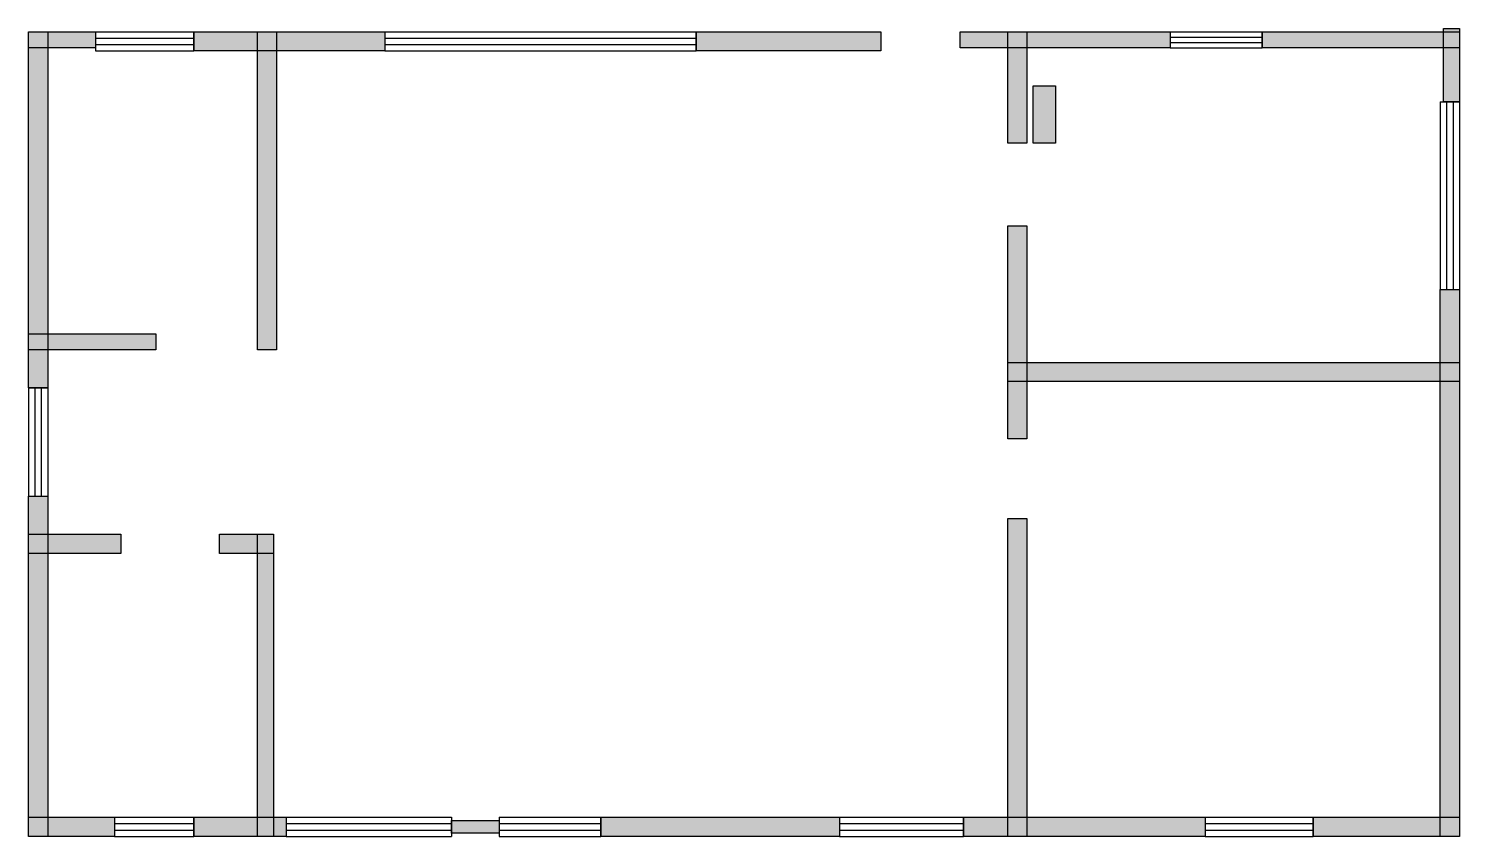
# Model space of a CAD drawing. Header units: millimetres. Extents: x 123 to 4083, y 739 to 2974.
import ezdxf

# ---------------------------------------------------------------- set-up
doc = ezdxf.new("R2010")
doc.units = ezdxf.units.MM
doc.layers.add('WALL', color=7, linetype='Continuous')
doc.layers.add('WINDOW', color=5, linetype='Continuous')

msp = doc.modelspace()

# ---------------------------------------------------------------- hatches: boundary and pattern name
at = {"layer": 'WALL'}
h = msp.add_hatch(color=256, dxfattribs=at)
h.dxf.hatch_style = 1
h.paths.add_polyline_path([(4039.2, 2974.4), (4083.2, 2974.4), (4083.2, 2772), (4039.2, 2772)])
h = msp.add_hatch(color=256, dxfattribs=at)
h.dxf.hatch_style = 1
h.paths.add_polyline_path([(123.2, 2965.6), (308, 2965.6), (308, 2921.6), (123.2, 2921.6)])
h = msp.add_hatch(color=256, dxfattribs=at)
h.dxf.hatch_style = 1
h.paths.add_polyline_path([(123.2, 2965.6), (176, 2965.6), (176, 1980), (123.2, 1980)])
h = msp.add_hatch(color=256, dxfattribs=at)
h.dxf.hatch_style = 1
h.paths.add_polyline_path([(580.8, 2965.6), (1108.8, 2965.6), (1108.8, 2912.8), (580.8, 2912.8)])
h = msp.add_hatch(color=256, dxfattribs=at)
h.dxf.hatch_style = 1
h.paths.add_polyline_path([(756.8, 2965.6), (809.6, 2965.6), (809.6, 2085.6), (756.8, 2085.6)])
h = msp.add_hatch(color=256, dxfattribs=at)
h.dxf.hatch_style = 1
h.paths.add_polyline_path([(1971.2, 2965.6), (2481.6, 2965.6), (2481.6, 2912.8), (1971.2, 2912.8)])
h = msp.add_hatch(color=256, dxfattribs=at)
h.dxf.hatch_style = 1
h.paths.add_polyline_path([(2701.6, 2965.6), (3282.4, 2965.6), (3282.4, 2921.6), (2701.6, 2921.6)])
h = msp.add_hatch(color=256, dxfattribs=at)
h.dxf.hatch_style = 1
h.paths.add_polyline_path([(2833.6, 2965.6), (2886.4, 2965.6), (2886.4, 2657.6), (2833.6, 2657.6)])
h = msp.add_hatch(color=256, dxfattribs=at)
h.dxf.hatch_style = 1
h.paths.add_polyline_path([(3537.6, 2965.6), (4083.2, 2965.6), (4083.2, 2921.6), (3537.6, 2921.6)])
h = msp.add_hatch(color=256, dxfattribs=at)
h.dxf.hatch_style = 1
h.paths.add_polyline_path([(2904, 2816), (2965.6, 2816), (2965.6, 2657.6), (2904, 2657.6)])
h = msp.add_hatch(color=256, dxfattribs=at)
h.dxf.hatch_style = 1
h.paths.add_polyline_path([(2833.6, 2428.8), (2886.4, 2428.8), (2886.4, 1839.2), (2833.6, 1839.2)])
h = msp.add_hatch(color=256, dxfattribs=at)
h.dxf.hatch_style = 1
h.paths.add_polyline_path([(4030.4, 2252.8), (4083.2, 2252.8), (4083.2, 739.2), (4030.4, 739.2)])
h = msp.add_hatch(color=256, dxfattribs=at)
h.dxf.hatch_style = 1
h.paths.add_polyline_path([(123.2, 2129.6), (475.2, 2129.6), (475.2, 2085.6), (123.2, 2085.6)])
h = msp.add_hatch(color=256, dxfattribs=at)
h.dxf.hatch_style = 1
h.paths.add_polyline_path([(2833.6, 2050.4), (4083.2, 2050.4), (4083.2, 1997.6), (2833.6, 1997.6)])
h = msp.add_hatch(color=256, dxfattribs=at)
h.dxf.hatch_style = 1
h.paths.add_polyline_path([(123.2, 1680.8), (176, 1680.8), (176, 739.2), (123.2, 739.2)])
h = msp.add_hatch(color=256, dxfattribs=at)
h.dxf.hatch_style = 1
h.paths.add_polyline_path([(2833.6, 1619.2), (2886.4, 1619.2), (2886.4, 739.2), (2833.6, 739.2)])
h = msp.add_hatch(color=256, dxfattribs=at)
h.dxf.hatch_style = 1
h.paths.add_polyline_path([(123.2, 1575.2), (378.4, 1575.2), (378.4, 1522.4), (123.2, 1522.4)])
h = msp.add_hatch(color=256, dxfattribs=at)
h.dxf.hatch_style = 1
h.paths.add_polyline_path([(651.2, 1575.2), (800.8, 1575.2), (800.8, 1522.4), (651.2, 1522.4)])
h = msp.add_hatch(color=256, dxfattribs=at)
h.dxf.hatch_style = 1
h.paths.add_polyline_path([(756.8, 1575.2), (800.8, 1575.2), (800.8, 739.2), (756.8, 739.2)])
h = msp.add_hatch(color=256, dxfattribs=at)
h.dxf.hatch_style = 1
h.paths.add_polyline_path([(123.2, 792), (360.8, 792), (360.8, 739.2), (123.2, 739.2)])
h = msp.add_hatch(color=256, dxfattribs=at)
h.dxf.hatch_style = 1
h.paths.add_polyline_path([(580.8, 792), (836, 792), (836, 739.2), (580.8, 739.2)])
h = msp.add_hatch(color=256, dxfattribs=at)
h.dxf.hatch_style = 1
h.paths.add_polyline_path([(1707.2, 792), (2367.2, 792), (2367.2, 739.2), (1707.2, 739.2)])
h = msp.add_hatch(color=256, dxfattribs=at)
h.dxf.hatch_style = 1
h.paths.add_polyline_path([(2710.4, 792), (3379.2, 792), (3379.2, 739.2), (2710.4, 739.2)])
h = msp.add_hatch(color=256, dxfattribs=at)
h.dxf.hatch_style = 1
h.paths.add_polyline_path([(3678.4, 792), (4083.2, 792), (4083.2, 739.2), (3678.4, 739.2)])
h = msp.add_hatch(color=256, dxfattribs=at)
h.dxf.hatch_style = 1
h.paths.add_polyline_path([(1293.6, 783.2), (1425.6, 783.2), (1425.6, 748), (1293.6, 748)])

# ---------------------------------------------------------------- linework, layer by layer
for points in [[(4039.2, 2974.4), (4083.2, 2974.4), (4083.2, 2772), (4039.2, 2772)], [(123.2, 2965.6), (308, 2965.6), (308, 2921.6), (123.2, 2921.6)], [(123.2, 2965.6), (176, 2965.6), (176, 1980), (123.2, 1980)], [(580.8, 2965.6), (1108.8, 2965.6), (1108.8, 2912.8), (580.8, 2912.8)], [(756.8, 2965.6), (809.6, 2965.6), (809.6, 2085.6), (756.8, 2085.6)], [(1971.2, 2965.6), (2481.6, 2965.6), (2481.6, 2912.8), (1971.2, 2912.8)], [(2701.6, 2965.6), (3282.4, 2965.6), (3282.4, 2921.6), (2701.6, 2921.6)], [(2833.6, 2965.6), (2886.4, 2965.6), (2886.4, 2657.6), (2833.6, 2657.6)], [(3537.6, 2965.6), (4083.2, 2965.6), (4083.2, 2921.6), (3537.6, 2921.6)], [(2904, 2816), (2965.6, 2816), (2965.6, 2657.6), (2904, 2657.6)], [(2833.6, 2428.8), (2886.4, 2428.8), (2886.4, 1839.2), (2833.6, 1839.2)], [(4030.4, 2252.8), (4083.2, 2252.8), (4083.2, 739.2), (4030.4, 739.2)], [(123.2, 2129.6), (475.2, 2129.6), (475.2, 2085.6), (123.2, 2085.6)], [(2833.6, 2050.4), (4083.2, 2050.4), (4083.2, 1997.6), (2833.6, 1997.6)], [(123.2, 1680.8), (176, 1680.8), (176, 739.2), (123.2, 739.2)], [(2833.6, 1619.2), (2886.4, 1619.2), (2886.4, 739.2), (2833.6, 739.2)], [(123.2, 1575.2), (378.4, 1575.2), (378.4, 1522.4), (123.2, 1522.4)], [(651.2, 1575.2), (800.8, 1575.2), (800.8, 1522.4), (651.2, 1522.4)], [(756.8, 1575.2), (800.8, 1575.2), (800.8, 739.2), (756.8, 739.2)], [(123.2, 792), (360.8, 792), (360.8, 739.2), (123.2, 739.2)], [(580.8, 792), (836, 792), (836, 739.2), (580.8, 739.2)], [(1707.2, 792), (2367.2, 792), (2367.2, 739.2), (1707.2, 739.2)], [(2710.4, 792), (3379.2, 792), (3379.2, 739.2), (2710.4, 739.2)], [(3678.4, 792), (4083.2, 792), (4083.2, 739.2), (3678.4, 739.2)], [(1293.6, 783.2), (1425.6, 783.2), (1425.6, 748), (1293.6, 748)]]:
    msp.add_lwpolyline(points, close=True, dxfattribs=at)
at = {"layer": 'WINDOW'}
for p, q in [((308, 2965.6), (580.8, 2965.6)), ((308, 2965.6), (308, 2912.8)), ((308, 2948), (580.8, 2948)), ((308, 2930.4), (580.8, 2930.4)), ((580.8, 2965.6), (580.8, 2912.8)), ((1108.8, 2965.6), (1971.2, 2965.6)), ((1108.8, 2965.6), (1108.8, 2912.8)), ((1108.8, 2948), (1971.2, 2948)), ((1108.8, 2930.4), (1971.2, 2930.4)), ((1971.2, 2965.6), (1971.2, 2912.8)), ((3282.4, 2965.6), (3537.6, 2965.6)), ((3282.4, 2965.6), (3282.4, 2921.6)), ((3282.4, 2950.9), (3537.6, 2950.9)), ((3282.4, 2936.3), (3537.6, 2936.3)), ((3537.6, 2965.6), (3537.6, 2921.6)), ((308, 2912.8), (580.8, 2912.8)), ((1108.8, 2912.8), (1971.2, 2912.8)), ((3282.4, 2921.6), (3537.6, 2921.6)), ((4030.4, 2772), (4030.4, 2252.8)), ((4030.4, 2772), (4083.2, 2772)), ((4048, 2772), (4048, 2252.8)), ((4065.6, 2772), (4065.6, 2252.8)), ((4083.2, 2772), (4083.2, 2252.8)), ((4030.4, 2252.8), (4083.2, 2252.8)), ((123.2, 1980), (123.2, 1680.8)), ((123.2, 1980), (176, 1980)), ((140.8, 1980), (140.8, 1680.8)), ((158.4, 1980), (158.4, 1680.8)), ((176, 1980), (176, 1680.8)), ((123.2, 1680.8), (176, 1680.8)), ((360.8, 792), (580.8, 792)), ((360.8, 792), (360.8, 739.2)), ((580.8, 792), (580.8, 739.2)), ((836, 792), (1293.6, 792)), ((836, 792), (836, 739.2)), ((1293.6, 792), (1293.6, 739.2)), ((1425.6, 792), (1707.2, 792)), ((1425.6, 792), (1425.6, 739.2)), ((1707.2, 792), (1707.2, 739.2)), ((2367.2, 792), (2710.4, 792)), ((2367.2, 792), (2367.2, 739.2)), ((2710.4, 792), (2710.4, 739.2)), ((3379.2, 792), (3678.4, 792)), ((3379.2, 792), (3379.2, 739.2)), ((3678.4, 792), (3678.4, 739.2)), ((360.8, 774.4), (580.8, 774.4)), ((360.8, 756.8), (580.8, 756.8)), ((836, 774.4), (1293.6, 774.4)), ((836, 756.8), (1293.6, 756.8)), ((1425.6, 774.4), (1707.2, 774.4)), ((1425.6, 756.8), (1707.2, 756.8)), ((2367.2, 774.4), (2710.4, 774.4)), ((2367.2, 756.8), (2710.4, 756.8)), ((3379.2, 774.4), (3678.4, 774.4)), ((3379.2, 756.8), (3678.4, 756.8)), ((360.8, 739.2), (580.8, 739.2)), ((836, 739.2), (1293.6, 739.2)), ((1425.6, 739.2), (1707.2, 739.2)), ((2367.2, 739.2), (2710.4, 739.2)), ((3379.2, 739.2), (3678.4, 739.2))]:
    msp.add_line(p, q, dxfattribs=at)

doc.saveas('drawing.dxf')
